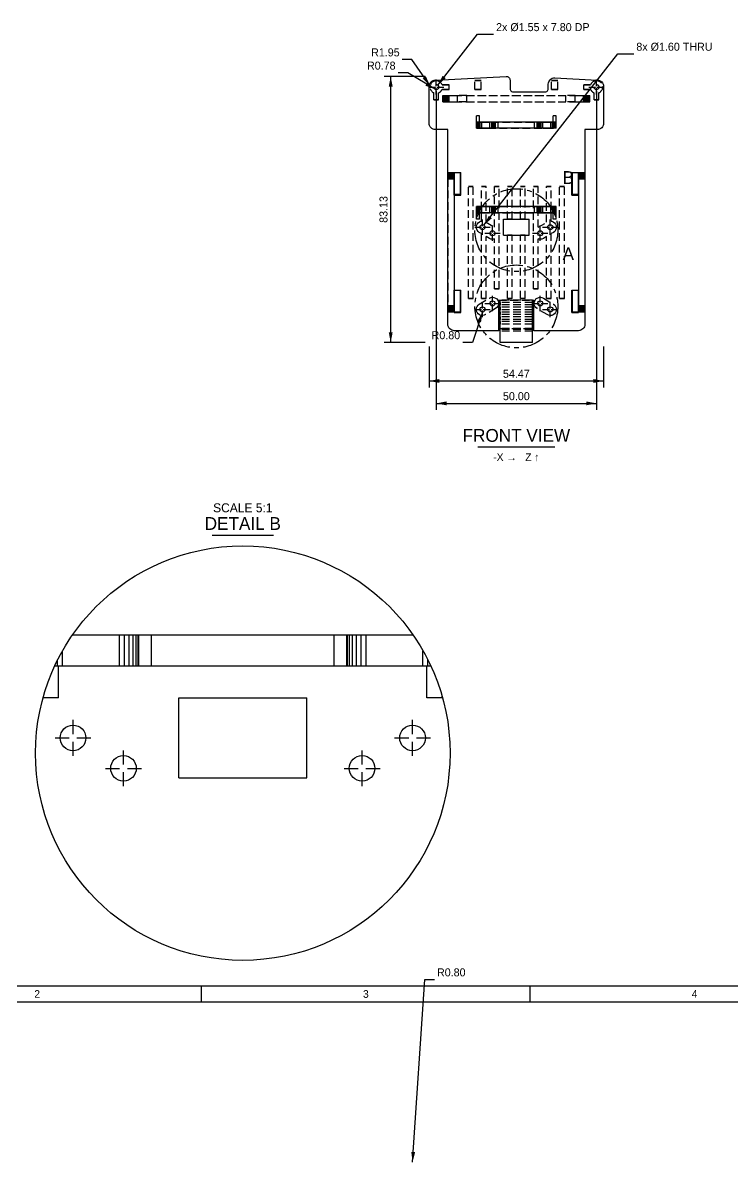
# Model space of a CAD drawing. Header units: millimetres. Extents: x -54 to 851, y -45 to 589.
# Drawn here: x 159.4 to 380.9, y -45 to 310.8 of the extents above; entities that cross this region are included whole.
import ezdxf
from ezdxf.enums import TextEntityAlignment as Align

# ---------------------------------------------------------------- set-up
doc = ezdxf.new("R2010")
doc.units = ezdxf.units.MM
doc.linetypes.add('CENTER', pattern=[11.2, 7, -1.4, 1.4, -1.4])
doc.linetypes.add('HIDDEN', pattern=[3.6, 2.4, -1.2])
for name, color, linetype in [('CENTER', 4, 'CENTER'), ('DIM', 3, 'CONTINUOUS'), ('FRAME', 7, 'CONTINUOUS'), ('HIDDEN', 8, 'HIDDEN'), ('SECTION', 7, 'CONTINUOUS'), ('TEXT', 3, 'CONTINUOUS'), ('TITLE', 7, 'CONTINUOUS'), ('VISIBLE', 7, 'CONTINUOUS')]:
    doc.layers.add(name, color=color, linetype=linetype)

msp = doc.modelspace()

# ---------------------------------------------------------------- linework, layer by layer
at = {"layer": 'CENTER'}
for p, q in [((288.55, 290.992145), (288.55, 293.095895)), ((338.55, 290.992145), (338.55, 293.095895)), ((286.175, 290.720895), (288.27875, 290.720895)), ((288.55, 288.345895), (288.55, 290.449645)), ((288.82125, 290.720895), (290.925, 290.720895)), ((336.175, 290.720895), (338.27875, 290.720895)), ((338.55, 288.345895), (338.55, 290.449645)), ((338.82125, 290.720895), (340.925, 290.720895)), ((302.95, 247.250895), (302.95, 249.370895)), ((324.15, 247.250895), (324.15, 249.370895)), ((300.55, 246.970895), (302.67, 246.970895)), ((302.95, 244.570895), (302.95, 246.690895)), ((303.23, 246.970895), (305.35, 246.970895)), ((306.1, 245.350895), (306.1, 247.470895)), ((321, 245.350895), (321, 247.470895)), ((321.75, 246.970895), (323.87, 246.970895)), ((324.15, 244.570895), (324.15, 246.690895)), ((324.43, 246.970895), (326.55, 246.970895)), ((303.7, 245.070895), (305.82, 245.070895)), ((306.1, 242.670895), (306.1, 244.790895)), ((306.38, 245.070895), (308.5, 245.070895)), ((318.6, 245.070895), (320.72, 245.070895)), ((321, 242.670895), (321, 244.790895)), ((321.28, 245.070895), (323.4, 245.070895)), ((306.1, 223.450895), (306.1, 225.570895)), ((321, 223.450895), (321, 225.570895)), ((300.55, 221.270895), (302.67, 221.270895)), ((302.95, 221.550895), (302.95, 223.670895)), ((302.95, 218.870895), (302.95, 220.990895)), ((303.23, 221.270895), (305.35, 221.270895)), ((303.7, 223.170895), (305.82, 223.170895)), ((306.1, 220.770895), (306.1, 222.890895)), ((306.38, 223.170895), (308.5, 223.170895)), ((318.6, 223.170895), (320.72, 223.170895)), ((321, 220.770895), (321, 222.890895)), ((321.28, 223.170895), (323.4, 223.170895)), ((321.75, 221.270895), (323.87, 221.270895)), ((324.15, 221.550895), (324.15, 223.670895)), ((324.15, 218.870895), (324.15, 220.990895)), ((324.43, 221.270895), (326.55, 221.270895)), ((175.137284, 88.662428), (175.137284, 93.062428)), ((281.137284, 88.662428), (281.137284, 93.062428)), ((169.537284, 87.462428), (173.937284, 87.462428)), ((175.137284, 81.862428), (175.137284, 86.262428)), ((176.337284, 87.462428), (180.737284, 87.462428)), ((275.537284, 87.462428), (279.937284, 87.462428)), ((281.137284, 81.862428), (281.137284, 86.262428)), ((282.337284, 87.462428), (286.737284, 87.462428)), ((190.887284, 79.162428), (190.887284, 83.562428)), ((265.387284, 79.162428), (265.387284, 83.562428)), ((185.287284, 77.962428), (189.687284, 77.962428)), ((190.887284, 72.362428), (190.887284, 76.762428)), ((192.087284, 77.962428), (196.487284, 77.962428)), ((259.787284, 77.962428), (264.187284, 77.962428)), ((265.387284, 72.362428), (265.387284, 76.762428)), ((266.587284, 77.962428), (270.987284, 77.962428))]:
    msp.add_line(p, q, dxfattribs=at)
for centre in [(313.55, 246.020895), (313.55, 222.220895)]:
    msp.add_circle(centre, 12.942486, dxfattribs=at)
at = {"layer": 'DIM'}
for p, q in [((289.042529, 291.351303), (301.417158, 307.190105)), ((301.417158, 307.190105), (306.417158, 307.190105)), ((280.916036, 299.296806), (277.916036, 299.296806)), ((286.636087, 291.094305), (280.916036, 299.296806)), ((303.442529, 247.601303), (345.213029, 301.065105)), ((345.213029, 301.065105), (350.213029, 301.065105)), ((285.117, 294.065105), (272.317, 294.065105)), ((274.317, 210.934895), (274.317, 294.065105)), ((279.635176, 295.170354), (276.635176, 295.170354)), ((288.209646, 290.02463), (279.635176, 295.170354)), ((288.55, 289.520895), (288.55, 189.934895)), ((338.55, 289.520895), (338.55, 189.934895)), ((302.95, 220.470895), (299.808102, 210.977293)), ((285.117, 210.934895), (272.317, 210.934895)), ((299.808102, 210.977293), (296.808102, 210.977293)), ((286.317, 209.734895), (286.317, 196.934895)), ((340.783, 209.734895), (340.783, 196.934895)), ((286.317, 198.934895), (340.783, 198.934895)), ((288.55, 191.934895), (338.55, 191.934895)), ((281.137284, -45.037572), (284.969315, 12)), ((284.969315, 12), (287.969315, 12))]:
    msp.add_line(p, q, dxfattribs=at)
for points in [[(274.317, 294.065105), (273.709, 290.865105), (274.925, 290.865105)], [(286.636087, 291.094305), (285.304382, 294.066884), (284.306958, 293.371326)], [(288.209646, 290.02463), (285.778675, 292.192589), (285.152955, 291.149934)], [(289.042529, 291.351303), (291.491756, 293.498615), (290.533535, 294.24726)], [(303.442529, 247.601303), (305.891756, 249.748615), (304.933535, 250.49726)], [(302.95, 220.470895), (301.367382, 217.623969), (302.521804, 217.241915)], [(274.317, 210.934895), (274.925, 214.134895), (273.709, 214.134895)], [(286.317, 198.934895), (289.517, 198.326895), (289.517, 199.542895)], [(340.783, 198.934895), (337.583, 199.542895), (337.583, 198.326895)], [(288.55, 191.934895), (291.75, 191.326895), (291.75, 192.542895)], [(338.55, 191.934895), (335.35, 192.542895), (335.35, 191.326895)], [(281.137284, -45.037572), (281.958423, -41.885526), (280.745158, -41.804013)]]:
    msp.add_solid(points, dxfattribs=at)
at = {"layer": 'FRAME'}
msp.add_line((10, 10), (831, 10), dxfattribs=at)
at = {"layer": 'HIDDEN'}
for p, q in [((300.567, 289.937895), (300.567, 292.803895)), ((300.567, 292.803895), (302.533, 292.803895)), ((300.567, 289.937895), (300.567, 292.803895)), ((302.533, 292.803895), (300.567, 292.803895)), ((302.533, 289.937895), (302.533, 292.803895)), ((302.533, 289.937895), (302.533, 292.803895)), ((324.567, 289.937895), (324.567, 292.803895)), ((324.567, 292.803895), (326.533, 292.803895)), ((324.567, 289.937895), (324.567, 292.803895)), ((326.533, 292.803895), (324.567, 292.803895)), ((326.533, 289.937895), (326.533, 292.803895)), ((326.533, 289.937895), (326.533, 292.803895)), ((287.817, 286.737895), (287.817, 288.913905)), ((287.817, 286.737895), (287.817, 288.913905)), ((289.283, 286.737895), (289.283, 288.913905)), ((289.283, 286.737895), (289.283, 288.913905)), ((290.356989, 291.453895), (292.533, 291.453895)), ((292.533, 291.453895), (290.356989, 291.453895)), ((290.356989, 289.987895), (292.533, 289.987895)), ((292.533, 289.987895), (290.356989, 289.987895)), ((292.533, 289.987895), (292.533, 291.453895)), ((292.533, 289.987895), (292.533, 291.453895)), ((300.567, 289.937895), (302.533, 289.937895)), ((302.533, 289.937895), (300.567, 289.937895)), ((324.567, 289.937895), (326.533, 289.937895)), ((326.533, 289.937895), (324.567, 289.937895)), ((334.567, 289.987895), (334.567, 291.453895)), ((334.567, 291.453895), (336.743011, 291.453895)), ((334.567, 289.987895), (334.567, 291.453895)), ((336.743011, 291.453895), (334.567, 291.453895)), ((334.567, 289.987895), (336.743011, 289.987895)), ((336.743011, 289.987895), (334.567, 289.987895)), ((337.817, 286.737895), (337.817, 288.913905)), ((337.817, 286.737895), (337.817, 288.913905)), ((339.283, 286.737895), (339.283, 288.913905)), ((339.283, 286.737895), (339.283, 288.913905)), ((287.817, 286.737895), (289.283, 286.737895)), ((289.283, 286.737895), (287.817, 286.737895)), ((290.567, 288.103895), (336.533, 288.103895)), ((290.567, 288.103895), (290.567, 286.137895)), ((290.567, 288.103895), (290.605429, 288.103895)), ((290.567, 286.137895), (290.567, 288.103895)), ((290.567, 286.137895), (336.533, 286.137895)), ((290.567, 286.137895), (290.605429, 286.137895)), ((290.605429, 288.103895), (290.719241, 288.103895)), ((290.605429, 286.137895), (290.605429, 288.103895)), ((290.605429, 286.137895), (290.719241, 286.137895)), ((290.719241, 288.103895), (290.904061, 288.103895)), ((290.719241, 286.137895), (290.719241, 288.103895)), ((290.719241, 286.137895), (290.904061, 286.137895)), ((290.904061, 288.103895), (291.152786, 288.103895)), ((290.904061, 286.137895), (290.904061, 288.103895)), ((290.904061, 286.137895), (291.152786, 286.137895)), ((291.152786, 288.103895), (291.45586, 288.103895)), ((291.152786, 286.137895), (291.152786, 288.103895)), ((291.152786, 286.137895), (291.45586, 286.137895)), ((291.45586, 288.103895), (291.801633, 288.103895)), ((291.45586, 286.137895), (291.45586, 288.103895)), ((291.45586, 286.137895), (291.801633, 286.137895)), ((291.801633, 288.103895), (292.176819, 288.103895)), ((291.801633, 286.137895), (291.801633, 288.103895)), ((291.801633, 286.137895), (292.176819, 286.137895)), ((292.176819, 288.103895), (292.567, 288.103895)), ((292.176819, 286.137895), (292.176819, 288.103895)), ((292.176819, 286.137895), (292.567, 286.137895)), ((292.567, 288.103895), (295.2, 288.103895)), ((292.567, 286.137895), (292.567, 288.103895)), ((292.567, 286.137895), (295.2, 286.137895)), ((298.1, 288.103895), (295.2, 288.103895)), ((295.2, 286.137895), (295.2, 288.103895)), ((295.2, 286.137895), (295.2, 288.103895)), ((298.1, 286.137895), (295.2, 286.137895)), ((298.1, 288.103895), (329, 288.103895)), ((298.1, 286.137895), (298.1, 288.103895)), ((298.1, 286.137895), (298.1, 288.103895)), ((298.1, 286.137895), (329, 286.137895)), ((331.9, 288.103895), (329, 288.103895)), ((329, 286.137895), (329, 288.103895)), ((329, 286.137895), (329, 288.103895)), ((331.9, 286.137895), (329, 286.137895)), ((331.9, 288.103895), (334.533, 288.103895)), ((331.9, 286.137895), (331.9, 288.103895)), ((331.9, 286.137895), (331.9, 288.103895)), ((331.9, 286.137895), (334.533, 286.137895)), ((334.533, 288.103895), (334.923181, 288.103895)), ((334.533, 286.137895), (334.533, 288.103895)), ((334.533, 286.137895), (334.923181, 286.137895)), ((334.923181, 288.103895), (335.298367, 288.103895)), ((334.923181, 286.137895), (334.923181, 288.103895)), ((334.923181, 286.137895), (335.298367, 286.137895)), ((335.298367, 288.103895), (335.64414, 288.103895)), ((335.298367, 286.137895), (335.298367, 288.103895)), ((335.298367, 286.137895), (335.64414, 286.137895)), ((335.64414, 288.103895), (335.947214, 288.103895)), ((335.64414, 286.137895), (335.64414, 288.103895)), ((335.64414, 286.137895), (335.947214, 286.137895)), ((335.947214, 288.103895), (336.195939, 288.103895)), ((335.947214, 286.137895), (335.947214, 288.103895)), ((335.947214, 286.137895), (336.195939, 286.137895)), ((336.195939, 288.103895), (336.380759, 288.103895)), ((336.195939, 286.137895), (336.195939, 288.103895)), ((336.195939, 286.137895), (336.380759, 286.137895)), ((336.380759, 288.103895), (336.494571, 288.103895)), ((336.380759, 286.137895), (336.380759, 288.103895)), ((336.380759, 286.137895), (336.494571, 286.137895)), ((336.494571, 288.103895), (336.533, 288.103895)), ((336.494571, 286.137895), (336.494571, 288.103895)), ((336.494571, 286.137895), (336.533, 286.137895)), ((336.533, 286.137895), (336.533, 288.103895)), ((336.533, 286.137895), (336.533, 288.103895)), ((337.817, 286.737895), (339.283, 286.737895)), ((339.283, 286.737895), (337.817, 286.737895)), ((301.1, 277.850895), (301.1, 281.770895)), ((326, 277.850895), (326, 281.770895)), ((301.1, 279.790895), (302.05, 279.790895)), ((301.1, 277.850895), (326, 277.850895)), ((302.05, 279.790895), (325.05, 279.790895)), ((302.8, 279.790895), (305.3, 279.790895)), ((305.3, 279.790895), (302.8, 279.790895)), ((302.8, 277.850895), (302.8, 279.790895)), ((302.8, 277.850895), (305.3, 277.850895)), ((305.3, 277.850895), (302.8, 277.850895)), ((305.3, 277.850895), (305.3, 279.790895)), ((321.8, 279.790895), (324.3, 279.790895)), ((324.3, 279.790895), (321.8, 279.790895)), ((321.8, 277.850895), (321.8, 279.790895)), ((321.8, 277.850895), (324.3, 277.850895)), ((324.3, 277.850895), (321.8, 277.850895)), ((324.3, 277.850895), (324.3, 279.790895)), ((325.05, 279.790895), (326, 279.790895)), ((292.167, 263.970895), (292.167, 277.437895)), ((334.933, 277.437895), (334.933, 263.970895)), ((292.167, 263.970895), (294.167, 263.970895)), ((294.167, 263.970895), (292.167, 263.970895)), ((292.167, 263.970895), (292.167, 263.94051)), ((294.167, 263.94051), (292.167, 263.94051)), ((292.167, 263.94051), (292.167, 263.85028)), ((294.167, 263.85028), (292.167, 263.85028)), ((292.167, 263.85028), (292.167, 263.702945)), ((294.167, 263.702945), (292.167, 263.702945)), ((292.167, 263.702945), (292.167, 263.502983)), ((294.167, 263.502983), (292.167, 263.502983)), ((292.167, 263.502983), (292.167, 263.25647)), ((294.167, 263.970895), (294.167, 264.037895)), ((294.167, 263.970895), (294.167, 263.94051)), ((294.167, 263.94051), (294.167, 263.85028)), ((294.167, 263.898895), (294.167, 257.142895)), ((294.167, 263.898895), (294.167, 257.142895)), ((294.167, 263.85028), (294.167, 263.702945)), ((294.167, 263.702945), (294.167, 263.502983)), ((294.167, 263.502983), (294.167, 263.25647)), ((332.933, 263.970895), (332.933, 264.037895)), ((332.933, 263.970895), (334.933, 263.970895)), ((334.933, 263.970895), (332.933, 263.970895)), ((332.933, 263.970895), (332.933, 263.94051)), ((334.933, 263.94051), (332.933, 263.94051)), ((332.933, 263.94051), (332.933, 263.85028)), ((332.933, 263.898895), (332.933, 257.142895)), ((332.933, 263.898895), (332.933, 257.142895)), ((334.933, 263.85028), (332.933, 263.85028)), ((332.933, 263.85028), (332.933, 263.702945)), ((334.933, 263.702945), (332.933, 263.702945)), ((332.933, 263.702945), (332.933, 263.502983)), ((334.933, 263.502983), (332.933, 263.502983)), ((332.933, 263.502983), (332.933, 263.25647)), ((334.933, 263.970895), (334.933, 263.94051)), ((334.933, 263.94051), (334.933, 263.85028)), ((334.933, 263.85028), (334.933, 263.702945)), ((334.933, 263.702945), (334.933, 263.502983)), ((334.933, 263.502983), (334.933, 263.25647)), ((294.167, 263.25647), (292.167, 263.25647)), ((292.167, 263.25647), (292.167, 262.970895)), ((294.167, 262.970895), (292.167, 262.970895)), ((292.167, 262.970895), (292.167, 262.654935)), ((294.167, 262.654935), (292.167, 262.654935)), ((292.167, 262.654935), (292.167, 262.318191)), ((294.167, 262.318191), (292.167, 262.318191)), ((292.167, 262.318191), (292.167, 261.970895)), ((294.167, 261.970895), (292.167, 261.970895)), ((292.167, 261.970895), (292.167, 222.370895)), ((294.167, 263.25647), (294.167, 262.970895)), ((294.167, 262.970895), (294.167, 262.654935)), ((294.167, 262.654935), (294.167, 262.318191)), ((294.167, 262.318191), (294.167, 261.970895)), ((294.167, 261.970895), (294.167, 222.370895)), ((334.933, 263.25647), (332.933, 263.25647)), ((332.933, 263.25647), (332.933, 262.970895)), ((334.933, 262.970895), (332.933, 262.970895)), ((332.933, 262.970895), (332.933, 262.654935)), ((334.933, 262.654935), (332.933, 262.654935)), ((332.933, 262.654935), (332.933, 262.318191)), ((334.933, 262.318191), (332.933, 262.318191)), ((332.933, 262.318191), (332.933, 261.970895)), ((334.933, 261.970895), (332.933, 261.970895)), ((332.933, 261.970895), (332.933, 222.370895)), ((334.933, 263.25647), (334.933, 262.970895)), ((334.933, 262.970895), (334.933, 262.654935)), ((334.933, 262.654935), (334.933, 262.318191)), ((334.933, 262.318191), (334.933, 261.970895)), ((334.933, 261.970895), (334.933, 222.370895)), ((294.167, 257.003895), (294.167, 227.337895)), ((298.565, 224.687895), (298.565, 259.653895)), ((298.565, 259.653895), (300.035, 259.653895)), ((298.565, 224.687895), (298.565, 259.653895)), ((300.035, 259.653895), (298.565, 259.653895)), ((300.035, 224.687895), (300.035, 259.653895)), ((300.035, 224.687895), (300.035, 259.653895)), ((302.635, 259.653895), (304.105, 259.653895)), ((302.635, 248.831115), (302.635, 259.653895)), ((304.105, 259.653895), (302.635, 259.653895)), ((302.635, 248.831115), (302.635, 259.653895)), ((304.105, 248.493099), (304.105, 259.653895)), ((304.105, 248.493099), (304.105, 259.653895)), ((306.707, 259.653895), (308.177, 259.653895)), ((306.707, 246.923639), (306.707, 259.653895)), ((308.177, 259.653895), (306.707, 259.653895)), ((306.707, 246.923639), (306.707, 259.653895)), ((308.177, 227.687895), (308.177, 259.653895)), ((308.177, 227.687895), (308.177, 259.653895)), ((310.779, 249.470895), (310.779, 259.653895)), ((310.779, 259.653895), (312.249, 259.653895)), ((310.779, 249.470895), (310.779, 259.653895)), ((312.249, 259.653895), (310.779, 259.653895)), ((312.249, 249.470895), (312.249, 259.653895)), ((312.249, 249.470895), (312.249, 259.653895)), ((314.851, 249.470895), (314.851, 259.653895)), ((314.851, 259.653895), (316.321, 259.653895)), ((314.851, 249.470895), (314.851, 259.653895)), ((316.321, 259.653895), (314.851, 259.653895)), ((316.321, 249.470895), (316.321, 259.653895)), ((316.321, 249.470895), (316.321, 259.653895)), ((318.923, 227.687895), (318.923, 259.653895)), ((318.923, 259.653895), (320.393, 259.653895)), ((318.923, 227.687895), (318.923, 259.653895)), ((320.393, 259.653895), (318.923, 259.653895)), ((320.393, 246.923639), (320.393, 259.653895)), ((320.393, 246.923639), (320.393, 259.653895)), ((322.995, 248.493099), (322.995, 259.653895)), ((322.995, 259.653895), (324.465, 259.653895)), ((322.995, 248.493099), (322.995, 259.653895)), ((324.465, 259.653895), (322.995, 259.653895)), ((324.465, 248.831115), (324.465, 259.653895)), ((324.465, 248.831115), (324.465, 259.653895)), ((327.065, 224.687895), (327.065, 259.653895)), ((327.065, 259.653895), (328.535, 259.653895)), ((327.065, 224.687895), (327.065, 259.653895)), ((328.535, 259.653895), (327.065, 259.653895)), ((328.535, 224.687895), (328.535, 259.653895)), ((328.535, 224.687895), (328.535, 259.653895)), ((332.933, 257.003895), (332.933, 227.337895)), ((301.1, 253.390895), (326, 253.390895)), ((301.1, 253.390895), (301.1, 249.470895)), ((302.8, 253.390895), (305.3, 253.390895)), ((305.3, 253.390895), (302.8, 253.390895)), ((302.8, 251.450895), (302.8, 253.390895)), ((305.3, 251.450895), (305.3, 253.390895)), ((321.8, 253.390895), (324.3, 253.390895)), ((324.3, 253.390895), (321.8, 253.390895)), ((321.8, 251.450895), (321.8, 253.390895)), ((324.3, 251.450895), (324.3, 253.390895)), ((326, 249.470895), (326, 253.390895)), ((301.1, 251.450895), (302.05, 251.450895)), ((302.05, 251.450895), (325.05, 251.450895)), ((302.8, 251.450895), (305.3, 251.450895)), ((305.3, 251.450895), (302.8, 251.450895)), ((309.55, 249.470895), (310.779, 249.470895)), ((312.249, 249.470895), (310.779, 249.470895)), ((312.249, 249.470895), (314.851, 249.470895)), ((316.321, 249.470895), (314.851, 249.470895)), ((316.321, 249.470895), (317.55, 249.470895)), ((321.8, 251.450895), (324.3, 251.450895)), ((324.3, 251.450895), (321.8, 251.450895)), ((325.05, 251.450895), (326, 251.450895)), ((301.050348, 247.007281), (301.124495, 247.497707)), ((301.050348, 247.007281), (301.124495, 247.497707)), ((301.10566, 246.514375), (301.050348, 247.007281)), ((301.10566, 246.514375), (301.050348, 247.007281)), ((301.28666, 246.05258), (301.10566, 246.514375)), ((301.28666, 246.05258), (301.10566, 246.514375)), ((301.124495, 247.497707), (301.323047, 247.952232)), ((301.124495, 247.497707), (301.323047, 247.952232)), ((301.581015, 245.653367), (301.28666, 246.05258)), ((301.581015, 245.653367), (301.28666, 246.05258)), ((301.323047, 247.952232), (301.632472, 248.33988)), ((301.323047, 247.952232), (301.632472, 248.33988)), ((301.968663, 245.343941), (301.581015, 245.653367)), ((301.968663, 245.343941), (301.581015, 245.653367)), ((301.632472, 248.33988), (302.031685, 248.634234)), ((301.632472, 248.33988), (302.031685, 248.634234)), ((302.031685, 248.634234), (302.49348, 248.815235)), ((302.031685, 248.634234), (302.49348, 248.815235)), ((302.49348, 248.815235), (302.635, 248.831115)), ((302.49348, 248.815235), (302.635, 248.831115)), ((304.105, 248.493099), (306.707, 246.923639)), ((304.105, 248.493099), (306.707, 246.923639)), ((320.393, 246.923639), (322.995, 248.493099)), ((320.393, 246.923639), (322.995, 248.493099)), ((324.465, 248.831115), (324.60652, 248.815235)), ((324.465, 248.831115), (324.60652, 248.815235)), ((324.60652, 248.815235), (325.068315, 248.634234)), ((324.60652, 248.815235), (325.068315, 248.634234)), ((325.068315, 248.634234), (325.467528, 248.33988)), ((325.068315, 248.634234), (325.467528, 248.33988)), ((325.518985, 245.653367), (325.131337, 245.343941)), ((325.518985, 245.653367), (325.131337, 245.343941)), ((325.467528, 248.33988), (325.776953, 247.952232)), ((325.467528, 248.33988), (325.776953, 247.952232)), ((325.81334, 246.05258), (325.518985, 245.653367)), ((325.81334, 246.05258), (325.518985, 245.653367)), ((325.776953, 247.952232), (325.975505, 247.497707)), ((325.776953, 247.952232), (325.975505, 247.497707)), ((325.99434, 246.514375), (325.81334, 246.05258)), ((325.99434, 246.514375), (325.81334, 246.05258)), ((325.975505, 247.497707), (326.049652, 247.007281)), ((325.975505, 247.497707), (326.049652, 247.007281)), ((326.049652, 247.007281), (325.99434, 246.514375)), ((326.049652, 247.007281), (325.99434, 246.514375)), ((302.635, 244.942024), (301.968663, 245.343941)), ((302.635, 244.942024), (301.968663, 245.343941)), ((302.635, 224.687895), (302.635, 244.942024)), ((302.635, 224.687895), (302.635, 244.942024)), ((305.118663, 243.443941), (304.105, 244.055357)), ((304.105, 224.687895), (304.105, 244.055357)), ((305.118663, 243.443941), (304.105, 244.055357)), ((304.105, 224.687895), (304.105, 244.055357)), ((305.573188, 243.245389), (305.118663, 243.443941)), ((305.573188, 243.245389), (305.118663, 243.443941)), ((306.063614, 243.171243), (305.573188, 243.245389)), ((306.063614, 243.171243), (305.573188, 243.245389)), ((306.55652, 243.226555), (306.063614, 243.171243)), ((306.55652, 243.226555), (306.063614, 243.171243)), ((306.707, 243.285535), (306.55652, 243.226555)), ((306.707, 243.285535), (306.55652, 243.226555)), ((306.707, 227.687895), (306.707, 243.285535)), ((306.707, 227.687895), (306.707, 243.285535)), ((309.55, 244.470895), (310.779, 244.470895)), ((310.779, 224.687895), (310.779, 244.470895)), ((312.249, 244.470895), (310.779, 244.470895)), ((310.779, 224.687895), (310.779, 244.470895)), ((312.249, 244.470895), (314.851, 244.470895)), ((312.249, 224.687895), (312.249, 244.470895)), ((312.249, 224.687895), (312.249, 244.470895)), ((314.851, 224.687895), (314.851, 244.470895)), ((316.321, 244.470895), (314.851, 244.470895)), ((314.851, 224.687895), (314.851, 244.470895)), ((316.321, 244.470895), (317.55, 244.470895)), ((316.321, 224.687895), (316.321, 244.470895)), ((316.321, 224.687895), (316.321, 244.470895)), ((320.54348, 243.226555), (320.393, 243.285535)), ((320.393, 227.687895), (320.393, 243.285535)), ((320.54348, 243.226555), (320.393, 243.285535)), ((320.393, 227.687895), (320.393, 243.285535)), ((321.036386, 243.171243), (320.54348, 243.226555)), ((321.036386, 243.171243), (320.54348, 243.226555)), ((321.526812, 243.245389), (321.036386, 243.171243)), ((321.526812, 243.245389), (321.036386, 243.171243)), ((321.981337, 243.443941), (321.526812, 243.245389)), ((321.981337, 243.443941), (321.526812, 243.245389)), ((322.995, 244.055357), (321.981337, 243.443941)), ((322.995, 244.055357), (321.981337, 243.443941)), ((322.995, 224.687895), (322.995, 244.055357)), ((322.995, 224.687895), (322.995, 244.055357)), ((325.131337, 245.343941), (324.465, 244.942024)), ((325.131337, 245.343941), (324.465, 244.942024)), ((324.465, 224.687895), (324.465, 244.942024)), ((324.465, 224.687895), (324.465, 244.942024)), ((294.167, 227.198895), (294.167, 220.442895)), ((294.167, 227.198895), (294.167, 220.442895)), ((298.565, 224.687895), (300.035, 224.687895)), ((300.035, 224.687895), (298.565, 224.687895)), ((301.968663, 222.897848), (305.118663, 224.797848)), ((301.968663, 222.897848), (305.118663, 224.797848)), ((302.635, 224.687895), (304.105, 224.687895)), ((304.105, 224.687895), (302.635, 224.687895)), ((305.118663, 224.797848), (305.573188, 224.9964)), ((305.118663, 224.797848), (305.573188, 224.9964)), ((305.573188, 224.9964), (306.063614, 225.070546)), ((305.573188, 224.9964), (306.063614, 225.070546)), ((306.063614, 225.070546), (306.55652, 225.015235)), ((306.063614, 225.070546), (306.55652, 225.015235)), ((306.55652, 225.015235), (307.018315, 224.834234)), ((306.55652, 225.015235), (307.018315, 224.834234)), ((306.707, 227.687895), (308.177, 227.687895)), ((308.177, 227.687895), (306.707, 227.687895)), ((307.018315, 224.834234), (307.417528, 224.53988)), ((307.018315, 224.834234), (307.417528, 224.53988)), ((307.417528, 224.53988), (307.726953, 224.152232)), ((307.417528, 224.53988), (307.726953, 224.152232)), ((308.067, 224.203895), (319.033, 224.203895)), ((318.567, 224.203895), (308.533, 224.203895)), ((308.533, 215.270895), (308.533, 224.203895)), ((310.779, 224.687895), (312.249, 224.687895)), ((312.249, 224.687895), (310.779, 224.687895)), ((314.851, 224.687895), (316.321, 224.687895)), ((316.321, 224.687895), (314.851, 224.687895)), ((318.567, 215.270895), (318.567, 224.203895)), ((318.923, 227.687895), (320.393, 227.687895)), ((320.393, 227.687895), (318.923, 227.687895)), ((319.373047, 224.152232), (319.682472, 224.53988)), ((319.373047, 224.152232), (319.682472, 224.53988)), ((319.682472, 224.53988), (320.081685, 224.834234)), ((319.682472, 224.53988), (320.081685, 224.834234)), ((320.081685, 224.834234), (320.54348, 225.015235)), ((320.081685, 224.834234), (320.54348, 225.015235)), ((320.54348, 225.015235), (321.036386, 225.070546)), ((320.54348, 225.015235), (321.036386, 225.070546)), ((321.036386, 225.070546), (321.526812, 224.9964)), ((321.036386, 225.070546), (321.526812, 224.9964)), ((321.526812, 224.9964), (321.981337, 224.797848)), ((321.526812, 224.9964), (321.981337, 224.797848)), ((321.981337, 224.797848), (325.131337, 222.897848)), ((321.981337, 224.797848), (325.131337, 222.897848)), ((322.995, 224.687895), (324.465, 224.687895)), ((324.465, 224.687895), (322.995, 224.687895)), ((327.065, 224.687895), (328.535, 224.687895)), ((328.535, 224.687895), (327.065, 224.687895)), ((332.933, 227.198895), (332.933, 220.442895)), ((332.933, 227.198895), (332.933, 220.442895)), ((294.167, 222.370895), (292.167, 222.370895)), ((292.167, 222.370895), (292.167, 222.023598)), ((294.167, 222.023598), (292.167, 222.023598)), ((292.167, 222.023598), (292.167, 221.686854)), ((294.167, 221.686854), (292.167, 221.686854)), ((292.167, 221.686854), (292.167, 221.370895)), ((294.167, 221.370895), (292.167, 221.370895)), ((292.167, 221.370895), (292.167, 221.085319)), ((294.167, 221.085319), (292.167, 221.085319)), ((292.167, 221.085319), (292.167, 220.838806)), ((294.167, 220.838806), (292.167, 220.838806)), ((292.167, 220.838806), (292.167, 220.638844)), ((294.167, 220.638844), (292.167, 220.638844)), ((292.167, 220.638844), (292.167, 220.491509)), ((294.167, 222.370895), (294.167, 222.023598)), ((294.167, 222.023598), (294.167, 221.686854)), ((294.167, 221.686854), (294.167, 221.370895)), ((294.167, 221.370895), (294.167, 221.085319)), ((294.167, 221.085319), (294.167, 220.838806)), ((294.167, 220.838806), (294.167, 220.638844)), ((294.167, 220.638844), (294.167, 220.491509)), ((301.050348, 221.234509), (301.10566, 221.727414)), ((301.050348, 221.234509), (301.10566, 221.727414)), ((301.124495, 220.744082), (301.050348, 221.234509)), ((301.124495, 220.744082), (301.050348, 221.234509)), ((301.10566, 221.727414), (301.28666, 222.189209)), ((301.10566, 221.727414), (301.28666, 222.189209)), ((301.323047, 220.289558), (301.124495, 220.744082)), ((301.323047, 220.289558), (301.124495, 220.744082)), ((301.28666, 222.189209), (301.581015, 222.588422)), ((301.28666, 222.189209), (301.581015, 222.588422)), ((301.581015, 222.588422), (301.968663, 222.897848)), ((301.581015, 222.588422), (301.968663, 222.897848)), ((307.081337, 221.543941), (303.931337, 219.643941)), ((307.081337, 221.543941), (303.931337, 219.643941)), ((307.468985, 221.853367), (307.081337, 221.543941)), ((307.468985, 221.853367), (307.081337, 221.543941)), ((307.76334, 222.25258), (307.468985, 221.853367)), ((307.76334, 222.25258), (307.468985, 221.853367)), ((307.726953, 224.152232), (307.925505, 223.697707)), ((307.726953, 224.152232), (307.925505, 223.697707)), ((307.94434, 222.714375), (307.76334, 222.25258)), ((307.94434, 222.714375), (307.76334, 222.25258)), ((307.925505, 223.697707), (307.999652, 223.207281)), ((307.925505, 223.697707), (307.999652, 223.207281)), ((307.999652, 223.207281), (307.94434, 222.714375)), ((307.999652, 223.207281), (307.94434, 222.714375)), ((308.533, 223.460895), (308.533, 222.660895)), ((308.533, 222.660895), (308.533, 223.460895)), ((318.567, 223.460895), (308.533, 223.460895)), ((318.567, 222.660895), (308.533, 222.660895)), ((308.533, 221.960895), (308.533, 221.160895)), ((308.533, 221.160895), (308.533, 221.960895)), ((318.567, 221.960895), (308.533, 221.960895)), ((318.567, 221.160895), (308.533, 221.160895)), ((318.567, 223.460895), (318.567, 222.660895)), ((318.567, 222.660895), (318.567, 223.460895)), ((318.567, 221.960895), (318.567, 221.160895)), ((318.567, 221.160895), (318.567, 221.960895)), ((319.100348, 223.207281), (319.174495, 223.697707)), ((319.100348, 223.207281), (319.174495, 223.697707)), ((319.15566, 222.714375), (319.100348, 223.207281)), ((319.15566, 222.714375), (319.100348, 223.207281)), ((319.33666, 222.25258), (319.15566, 222.714375)), ((319.33666, 222.25258), (319.15566, 222.714375)), ((319.174495, 223.697707), (319.373047, 224.152232)), ((319.174495, 223.697707), (319.373047, 224.152232)), ((319.631015, 221.853367), (319.33666, 222.25258)), ((319.631015, 221.853367), (319.33666, 222.25258)), ((320.018663, 221.543941), (319.631015, 221.853367)), ((320.018663, 221.543941), (319.631015, 221.853367)), ((323.168663, 219.643941), (320.018663, 221.543941)), ((323.168663, 219.643941), (320.018663, 221.543941)), ((325.131337, 222.897848), (325.518985, 222.588422)), ((325.131337, 222.897848), (325.518985, 222.588422)), ((325.518985, 222.588422), (325.81334, 222.189209)), ((325.518985, 222.588422), (325.81334, 222.189209)), ((325.975505, 220.744082), (325.776953, 220.289558)), ((325.975505, 220.744082), (325.776953, 220.289558)), ((325.81334, 222.189209), (325.99434, 221.727414)), ((325.81334, 222.189209), (325.99434, 221.727414)), ((326.049652, 221.234509), (325.975505, 220.744082)), ((326.049652, 221.234509), (325.975505, 220.744082)), ((325.99434, 221.727414), (326.049652, 221.234509)), ((325.99434, 221.727414), (326.049652, 221.234509)), ((334.933, 222.370895), (332.933, 222.370895)), ((332.933, 222.370895), (332.933, 222.023598)), ((334.933, 222.023598), (332.933, 222.023598)), ((332.933, 222.023598), (332.933, 221.686854)), ((334.933, 221.686854), (332.933, 221.686854)), ((332.933, 221.686854), (332.933, 221.370895)), ((334.933, 221.370895), (332.933, 221.370895)), ((332.933, 221.370895), (332.933, 221.085319)), ((334.933, 221.085319), (332.933, 221.085319)), ((332.933, 221.085319), (332.933, 220.838806)), ((334.933, 220.838806), (332.933, 220.838806)), ((332.933, 220.838806), (332.933, 220.638844)), ((334.933, 220.638844), (332.933, 220.638844)), ((332.933, 220.638844), (332.933, 220.491509)), ((334.933, 222.370895), (334.933, 222.023598)), ((334.933, 222.023598), (334.933, 221.686854)), ((334.933, 221.686854), (334.933, 221.370895)), ((334.933, 221.370895), (334.933, 221.085319)), ((334.933, 221.085319), (334.933, 220.838806)), ((334.933, 220.838806), (334.933, 220.638844)), ((334.933, 220.638844), (334.933, 220.491509)), ((294.167, 220.491509), (292.167, 220.491509)), ((292.167, 220.491509), (292.167, 220.401279)), ((294.167, 220.401279), (292.167, 220.401279)), ((292.167, 220.401279), (292.167, 220.370895)), ((292.167, 216.637895), (292.167, 220.370895)), ((294.167, 220.370895), (292.167, 220.370895)), ((294.167, 220.370895), (292.167, 220.370895)), ((294.167, 220.491509), (294.167, 220.401279)), ((294.167, 220.401279), (294.167, 220.370895)), ((294.167, 220.303895), (294.167, 220.370895)), ((301.632472, 219.901909), (301.323047, 220.289558)), ((301.632472, 219.901909), (301.323047, 220.289558)), ((302.031685, 219.607555), (301.632472, 219.901909)), ((302.031685, 219.607555), (301.632472, 219.901909)), ((302.49348, 219.426555), (302.031685, 219.607555)), ((302.49348, 219.426555), (302.031685, 219.607555)), ((302.986386, 219.371243), (302.49348, 219.426555)), ((302.986386, 219.371243), (302.49348, 219.426555)), ((303.476812, 219.445389), (302.986386, 219.371243)), ((303.476812, 219.445389), (302.986386, 219.371243)), ((303.931337, 219.643941), (303.476812, 219.445389)), ((303.931337, 219.643941), (303.476812, 219.445389)), ((308.533, 220.460895), (308.533, 219.660895)), ((308.533, 219.660895), (308.533, 220.460895)), ((318.567, 220.460895), (308.533, 220.460895)), ((318.567, 219.660895), (308.533, 219.660895)), ((308.533, 218.960895), (308.533, 218.160895)), ((308.533, 218.160895), (308.533, 218.960895)), ((318.567, 218.960895), (308.533, 218.960895)), ((318.567, 218.160895), (308.533, 218.160895)), ((308.533, 217.460895), (308.533, 216.660895)), ((308.533, 216.660895), (308.533, 217.460895)), ((318.567, 217.460895), (308.533, 217.460895)), ((318.567, 220.460895), (318.567, 219.660895)), ((318.567, 219.660895), (318.567, 220.460895)), ((318.567, 218.960895), (318.567, 218.160895)), ((318.567, 218.160895), (318.567, 218.960895)), ((318.567, 217.460895), (318.567, 216.660895)), ((318.567, 216.660895), (318.567, 217.460895)), ((323.623188, 219.445389), (323.168663, 219.643941)), ((323.623188, 219.445389), (323.168663, 219.643941)), ((324.113614, 219.371243), (323.623188, 219.445389)), ((324.113614, 219.371243), (323.623188, 219.445389)), ((324.60652, 219.426555), (324.113614, 219.371243)), ((324.60652, 219.426555), (324.113614, 219.371243)), ((325.068315, 219.607555), (324.60652, 219.426555)), ((325.068315, 219.607555), (324.60652, 219.426555)), ((325.467528, 219.901909), (325.068315, 219.607555)), ((325.467528, 219.901909), (325.068315, 219.607555)), ((325.776953, 220.289558), (325.467528, 219.901909)), ((325.776953, 220.289558), (325.467528, 219.901909)), ((334.933, 220.491509), (332.933, 220.491509)), ((332.933, 220.491509), (332.933, 220.401279)), ((334.933, 220.401279), (332.933, 220.401279)), ((332.933, 220.401279), (332.933, 220.370895)), ((332.933, 220.303895), (332.933, 220.370895)), ((334.933, 220.370895), (332.933, 220.370895)), ((334.933, 220.370895), (332.933, 220.370895)), ((334.933, 220.491509), (334.933, 220.401279)), ((334.933, 220.401279), (334.933, 220.370895)), ((334.933, 220.370895), (334.933, 216.637895)), ((318.567, 216.660895), (308.533, 216.660895)), ((308.533, 215.270895), (318.567, 215.270895)), ((318.567, 215.270895), (308.533, 215.270895)), ((308.533, 215.020895), (308.533, 215.270895)), ((318.567, 215.020895), (308.533, 215.020895)), ((308.533, 214.520895), (308.533, 215.020895)), ((318.567, 214.520895), (308.533, 214.520895)), ((308.533, 210.977755), (308.533, 214.520895)), ((318.567, 215.020895), (318.567, 215.270895)), ((318.567, 214.520895), (318.567, 215.020895)), ((318.567, 210.977755), (318.567, 214.520895)), ((318.567, 210.977755), (308.533, 210.977755)), ((308.533, 210.934895), (308.533, 210.977755)), ((318.567, 210.934895), (318.567, 210.977755))]:
    msp.add_line(p, q, dxfattribs=at)
for centre in [(288.55, 290.720895), (288.55, 290.720895), (338.55, 290.720895), (338.55, 290.720895)]:
    msp.add_circle(centre, 0.775, dxfattribs=at)
for centre, start, end in [((288.55, 290.720895), 90, 247.920209), ((288.55, 290.720895), 90, 247.920209), ((288.55, 290.720895), 22.079791, 90), ((288.55, 290.720895), 22.079791, 90), ((338.55, 290.720895), 90, 157.920209), ((338.55, 290.720895), 90, 157.920209), ((338.55, 290.720895), 292.079791, 90), ((338.55, 290.720895), 292.079791, 90), ((288.55, 290.720895), 292.079791, 337.920209), ((288.55, 290.720895), 292.079791, 337.920209), ((338.55, 290.720895), 202.079791, 247.920209), ((338.55, 290.720895), 202.079791, 247.920209)]:
    msp.add_arc(centre, 1.95, start, end, dxfattribs=at)
at = {"layer": 'SECTION'}
msp.add_circle((228.137284, 82.712428), 64.712428, dxfattribs=at)
at = {"layer": 'TEXT'}
for p, q in [((301.55, 178.334895), (325.55, 178.334895)), ((218.537284, 150.824856), (237.737284, 150.824856))]:
    msp.add_line(p, q, dxfattribs=at)
at = {"layer": 'TITLE'}
for p, q in [((215.25, 5), (215.25, 10)), ((317.875, 5), (317.875, 10)), ((5, 5), (836, 5))]:
    msp.add_line(p, q, dxfattribs=at)
at = {"layer": 'VISIBLE'}
for p, q in [((286.469241, 291.675052), (286.654061, 292.020826)), ((286.654061, 292.020826), (286.902786, 292.323899)), ((286.902786, 292.323899), (287.20586, 292.572625)), ((287.20586, 292.572625), (287.551633, 292.757444)), ((287.551633, 292.757444), (287.926819, 292.871256)), ((287.926819, 292.871256), (288.317, 292.909685)), ((288.317, 292.909685), (310.367, 294.065105)), ((310.367, 294.065105), (310.601108, 294.042048)), ((310.601108, 294.042048), (310.82622, 293.973761)), ((310.82622, 293.973761), (311.033684, 293.862869)), ((311.033684, 293.862869), (311.215528, 293.713634)), ((311.215528, 293.713634), (311.364764, 293.53179)), ((311.364764, 293.53179), (311.475655, 293.324326)), ((311.475655, 293.324326), (311.543942, 293.099214)), ((311.543942, 293.099214), (311.567, 292.865105)), ((311.567, 292.865105), (311.567, 290.237895)), ((323.533, 291.603985), (323.571429, 291.994166)), ((323.571429, 291.994166), (323.685241, 292.369352)), ((323.685241, 292.369352), (323.870061, 292.715126)), ((323.870061, 292.715126), (324.118786, 293.018199)), ((324.118786, 293.018199), (324.42186, 293.266925)), ((324.42186, 293.266925), (324.767633, 293.451744)), ((324.767633, 293.451744), (325.142819, 293.565556)), ((325.142819, 293.565556), (325.533, 293.603985)), ((325.533, 293.603985), (338.783, 292.909685)), ((338.783, 292.909685), (339.173181, 292.871256)), ((339.173181, 292.871256), (339.548367, 292.757444)), ((339.548367, 292.757444), (339.89414, 292.572625)), ((339.89414, 292.572625), (340.197214, 292.323899)), ((340.197214, 292.323899), (340.445939, 292.020826)), ((340.445939, 292.020826), (340.630759, 291.675052)), ((286.317, 290.909685), (286.355429, 291.299866)), ((286.317, 279.437895), (286.317, 290.909685)), ((286.355429, 291.299866), (286.469241, 291.675052)), ((311.567, 290.237895), (311.601074, 289.979076)), ((311.601074, 289.979076), (311.700975, 289.737895)), ((311.700975, 289.737895), (311.859893, 289.530788)), ((311.859893, 289.530788), (312.067, 289.371869)), ((312.067, 289.371869), (312.308181, 289.271969)), ((312.308181, 289.271969), (312.567, 289.237895)), ((312.567, 289.237895), (322.533, 289.237895)), ((322.533, 289.237895), (322.791819, 289.271969)), ((322.791819, 289.271969), (323.033, 289.371869)), ((323.033, 289.371869), (323.240107, 289.530788)), ((323.240107, 289.530788), (323.399025, 289.737895)), ((323.399025, 289.737895), (323.498926, 289.979076)), ((323.498926, 289.979076), (323.533, 290.237895)), ((323.533, 290.237895), (323.533, 291.603985)), ((340.630759, 291.675052), (340.744571, 291.299866)), ((340.744571, 291.299866), (340.783, 290.909685)), ((340.783, 290.909685), (340.783, 279.437895)), ((302.05, 281.770895), (301.1, 281.770895)), ((301.1, 279.790895), (301.1, 281.770895)), ((302.05, 279.790895), (302.05, 281.770895)), ((325.05, 279.790895), (325.05, 281.770895)), ((326, 281.770895), (325.05, 281.770895)), ((326, 279.790895), (326, 281.770895)), ((286.355429, 279.047714), (286.317, 279.437895)), ((286.469241, 278.672528), (286.355429, 279.047714)), ((286.654061, 278.326754), (286.469241, 278.672528)), ((286.902786, 278.023681), (286.654061, 278.326754)), ((287.20586, 277.774955), (286.902786, 278.023681)), ((287.551633, 277.590136), (287.20586, 277.774955)), ((287.926819, 277.476324), (287.551633, 277.590136)), ((301.1, 277.850895), (301.1, 279.790895)), ((301.140889, 279.790895), (301.1, 279.790895)), ((301.140889, 277.850895), (301.1, 277.850895)), ((301.140889, 277.850895), (301.140889, 279.790895)), ((301.26077, 279.790895), (301.140889, 279.790895)), ((301.26077, 277.850895), (301.140889, 277.850895)), ((301.451472, 279.790895), (301.26077, 279.790895)), ((301.26077, 277.850895), (301.26077, 279.790895)), ((301.451472, 277.850895), (301.26077, 277.850895)), ((301.7, 279.790895), (301.451472, 279.790895)), ((301.451472, 277.850895), (301.451472, 279.790895)), ((301.7, 277.850895), (301.451472, 277.850895)), ((301.989417, 279.790895), (301.7, 279.790895)), ((301.7, 277.850895), (301.7, 279.790895)), ((301.989417, 277.850895), (301.7, 277.850895)), ((302.3, 279.790895), (301.989417, 279.790895)), ((301.989417, 277.850895), (301.989417, 279.790895)), ((302.3, 277.850895), (301.989417, 277.850895)), ((305.85, 279.790895), (302.3, 279.790895)), ((302.3, 277.850895), (302.3, 279.790895)), ((305.85, 277.850895), (302.3, 277.850895)), ((306.160583, 279.790895), (305.85, 279.790895)), ((305.85, 277.850895), (305.85, 279.790895)), ((306.160583, 277.850895), (305.85, 277.850895)), ((306.45, 279.790895), (306.160583, 279.790895)), ((306.160583, 277.850895), (306.160583, 279.790895)), ((306.45, 277.850895), (306.160583, 277.850895)), ((306.698528, 279.790895), (306.45, 279.790895)), ((306.45, 277.850895), (306.45, 279.790895)), ((306.698528, 277.850895), (306.45, 277.850895)), ((306.88923, 279.790895), (306.698528, 279.790895)), ((306.698528, 277.850895), (306.698528, 279.790895)), ((306.88923, 277.850895), (306.698528, 277.850895)), ((307.009111, 279.790895), (306.88923, 279.790895)), ((306.88923, 277.850895), (306.88923, 279.790895)), ((307.009111, 277.850895), (306.88923, 277.850895)), ((307.05, 279.790895), (307.009111, 279.790895)), ((307.009111, 277.850895), (307.009111, 279.790895)), ((307.05, 277.850895), (307.009111, 277.850895)), ((307.85, 279.790895), (307.05, 279.790895)), ((307.05, 277.850895), (307.05, 279.790895)), ((307.85, 277.850895), (307.05, 277.850895)), ((319.25, 279.790895), (307.85, 279.790895)), ((307.85, 277.850895), (307.85, 279.790895)), ((319.25, 277.850895), (307.85, 277.850895)), ((320.05, 279.790895), (319.25, 279.790895)), ((319.25, 277.850895), (319.25, 279.790895)), ((320.05, 277.850895), (319.25, 277.850895)), ((320.090889, 279.790895), (320.05, 279.790895)), ((320.05, 277.850895), (320.05, 279.790895)), ((320.090889, 277.850895), (320.05, 277.850895)), ((320.21077, 279.790895), (320.090889, 279.790895)), ((320.090889, 277.850895), (320.090889, 279.790895)), ((320.21077, 277.850895), (320.090889, 277.850895)), ((320.401472, 279.790895), (320.21077, 279.790895)), ((320.21077, 277.850895), (320.21077, 279.790895)), ((320.401472, 277.850895), (320.21077, 277.850895)), ((320.65, 279.790895), (320.401472, 279.790895)), ((320.401472, 277.850895), (320.401472, 279.790895)), ((320.65, 277.850895), (320.401472, 277.850895)), ((320.939417, 279.790895), (320.65, 279.790895)), ((320.65, 277.850895), (320.65, 279.790895)), ((320.939417, 277.850895), (320.65, 277.850895)), ((321.25, 279.790895), (320.939417, 279.790895)), ((320.939417, 277.850895), (320.939417, 279.790895)), ((321.25, 277.850895), (320.939417, 277.850895)), ((324.8, 279.790895), (321.25, 279.790895)), ((321.25, 277.850895), (321.25, 279.790895)), ((324.8, 277.850895), (321.25, 277.850895)), ((325.110583, 279.790895), (324.8, 279.790895)), ((324.8, 277.850895), (324.8, 279.790895)), ((325.110583, 277.850895), (324.8, 277.850895)), ((325.4, 279.790895), (325.110583, 279.790895)), ((325.110583, 277.850895), (325.110583, 279.790895)), ((325.4, 277.850895), (325.110583, 277.850895)), ((325.648528, 279.790895), (325.4, 279.790895)), ((325.4, 277.850895), (325.4, 279.790895)), ((325.648528, 277.850895), (325.4, 277.850895)), ((325.83923, 279.790895), (325.648528, 279.790895)), ((325.648528, 277.850895), (325.648528, 279.790895)), ((325.83923, 277.850895), (325.648528, 277.850895)), ((325.959111, 279.790895), (325.83923, 279.790895)), ((325.83923, 277.850895), (325.83923, 279.790895)), ((325.959111, 277.850895), (325.83923, 277.850895)), ((326, 279.790895), (325.959111, 279.790895)), ((325.959111, 277.850895), (325.959111, 279.790895)), ((326, 277.850895), (325.959111, 277.850895)), ((326, 277.850895), (326, 279.790895)), ((339.548367, 277.590136), (339.173181, 277.476324)), ((339.89414, 277.774955), (339.548367, 277.590136)), ((340.197214, 278.023681), (339.89414, 277.774955)), ((340.445939, 278.326754), (340.197214, 278.023681)), ((340.630759, 278.672528), (340.445939, 278.326754)), ((340.744571, 279.047714), (340.630759, 278.672528)), ((340.783, 279.437895), (340.744571, 279.047714)), ((288.317, 277.437895), (287.926819, 277.476324)), ((292.167, 277.437895), (288.317, 277.437895)), ((292.167, 216.637895), (292.167, 277.437895)), ((338.783, 277.437895), (334.933, 277.437895)), ((334.933, 277.437895), (334.933, 216.637895)), ((339.173181, 277.476324), (338.783, 277.437895)), ((294.167, 264.037895), (296.202, 264.037895)), ((294.167, 257.003895), (294.167, 264.037895)), ((296.063, 263.898895), (294.167, 263.898895)), ((296.063, 257.142895), (296.063, 263.898895)), ((296.202, 257.003895), (296.202, 264.037895)), ((330.898, 257.003895), (330.898, 264.037895)), ((330.898, 264.037895), (332.933, 264.037895)), ((332.933, 263.898895), (331.037, 263.898895)), ((331.037, 257.142895), (331.037, 263.898895)), ((332.933, 257.003895), (332.933, 264.037895)), ((296.063, 257.142895), (294.167, 257.142895)), ((294.167, 257.003895), (296.202, 257.003895)), ((330.898, 257.003895), (332.933, 257.003895)), ((332.933, 257.142895), (331.037, 257.142895)), ((301.1, 251.450895), (301.1, 253.390895)), ((301.140889, 253.390895), (301.1, 253.390895)), ((301.140889, 251.450895), (301.140889, 253.390895)), ((301.26077, 253.390895), (301.140889, 253.390895)), ((301.451472, 253.390895), (301.26077, 253.390895)), ((301.26077, 251.450895), (301.26077, 253.390895)), ((301.7, 253.390895), (301.451472, 253.390895)), ((301.451472, 251.450895), (301.451472, 253.390895)), ((301.989417, 253.390895), (301.7, 253.390895)), ((301.7, 251.450895), (301.7, 253.390895)), ((302.3, 253.390895), (301.989417, 253.390895)), ((301.989417, 251.450895), (301.989417, 253.390895)), ((305.85, 253.390895), (302.3, 253.390895)), ((302.3, 251.450895), (302.3, 253.390895)), ((306.160583, 253.390895), (305.85, 253.390895)), ((305.85, 251.450895), (305.85, 253.390895)), ((306.45, 253.390895), (306.160583, 253.390895)), ((306.160583, 251.450895), (306.160583, 253.390895)), ((306.698528, 253.390895), (306.45, 253.390895)), ((306.45, 251.450895), (306.45, 253.390895)), ((306.88923, 253.390895), (306.698528, 253.390895)), ((306.698528, 251.450895), (306.698528, 253.390895)), ((307.009111, 253.390895), (306.88923, 253.390895)), ((306.88923, 251.450895), (306.88923, 253.390895)), ((307.05, 253.390895), (307.009111, 253.390895)), ((307.009111, 251.450895), (307.009111, 253.390895)), ((307.85, 253.390895), (307.05, 253.390895)), ((307.05, 251.450895), (307.05, 253.390895)), ((319.25, 253.390895), (307.85, 253.390895)), ((307.85, 251.450895), (307.85, 253.390895)), ((320.05, 253.390895), (319.25, 253.390895)), ((319.25, 251.450895), (319.25, 253.390895)), ((320.090889, 253.390895), (320.05, 253.390895)), ((320.05, 251.450895), (320.05, 253.390895)), ((320.21077, 253.390895), (320.090889, 253.390895)), ((320.090889, 251.450895), (320.090889, 253.390895)), ((320.401472, 253.390895), (320.21077, 253.390895)), ((320.21077, 251.450895), (320.21077, 253.390895)), ((320.65, 253.390895), (320.401472, 253.390895)), ((320.401472, 251.450895), (320.401472, 253.390895)), ((320.939417, 253.390895), (320.65, 253.390895)), ((320.65, 251.450895), (320.65, 253.390895)), ((321.25, 253.390895), (320.939417, 253.390895)), ((320.939417, 251.450895), (320.939417, 253.390895)), ((324.8, 253.390895), (321.25, 253.390895)), ((321.25, 251.450895), (321.25, 253.390895)), ((325.110583, 253.390895), (324.8, 253.390895)), ((324.8, 251.450895), (324.8, 253.390895)), ((325.4, 253.390895), (325.110583, 253.390895)), ((325.110583, 251.450895), (325.110583, 253.390895)), ((325.648528, 253.390895), (325.4, 253.390895)), ((325.4, 251.450895), (325.4, 253.390895)), ((325.83923, 253.390895), (325.648528, 253.390895)), ((325.648528, 251.450895), (325.648528, 253.390895)), ((325.959111, 253.390895), (325.83923, 253.390895)), ((325.83923, 251.450895), (325.83923, 253.390895)), ((326, 253.390895), (325.959111, 253.390895)), ((325.959111, 251.450895), (325.959111, 253.390895)), ((326, 251.450895), (326, 253.390895)), ((301.140889, 251.450895), (301.1, 251.450895)), ((301.1, 249.470895), (301.1, 251.450895)), ((302.05, 249.470895), (301.1, 249.470895)), ((301.26077, 251.450895), (301.140889, 251.450895)), ((301.451472, 251.450895), (301.26077, 251.450895)), ((301.7, 251.450895), (301.451472, 251.450895)), ((301.989417, 251.450895), (301.7, 251.450895)), ((302.3, 251.450895), (301.989417, 251.450895)), ((302.05, 249.470895), (302.05, 251.450895)), ((305.85, 251.450895), (302.3, 251.450895)), ((306.160583, 251.450895), (305.85, 251.450895)), ((306.45, 251.450895), (306.160583, 251.450895)), ((306.698528, 251.450895), (306.45, 251.450895)), ((306.88923, 251.450895), (306.698528, 251.450895)), ((307.009111, 251.450895), (306.88923, 251.450895)), ((307.05, 251.450895), (307.009111, 251.450895)), ((307.85, 251.450895), (307.05, 251.450895)), ((319.25, 251.450895), (307.85, 251.450895)), ((309.55, 244.470895), (309.55, 249.470895)), ((309.55, 249.470895), (317.55, 249.470895)), ((317.55, 244.470895), (317.55, 249.470895)), ((320.05, 251.450895), (319.25, 251.450895)), ((320.090889, 251.450895), (320.05, 251.450895)), ((320.21077, 251.450895), (320.090889, 251.450895)), ((320.401472, 251.450895), (320.21077, 251.450895)), ((320.65, 251.450895), (320.401472, 251.450895)), ((320.939417, 251.450895), (320.65, 251.450895)), ((321.25, 251.450895), (320.939417, 251.450895)), ((324.8, 251.450895), (321.25, 251.450895)), ((325.110583, 251.450895), (324.8, 251.450895)), ((325.05, 249.470895), (325.05, 251.450895)), ((326, 249.470895), (325.05, 249.470895)), ((325.4, 251.450895), (325.110583, 251.450895)), ((325.648528, 251.450895), (325.4, 251.450895)), ((325.83923, 251.450895), (325.648528, 251.450895)), ((325.959111, 251.450895), (325.83923, 251.450895)), ((326, 251.450895), (325.959111, 251.450895)), ((326, 249.470895), (326, 251.450895)), ((309.55, 244.470895), (317.55, 244.470895)), ((294.167, 227.337895), (296.202, 227.337895)), ((294.167, 220.303895), (294.167, 227.337895)), ((296.063, 227.198895), (294.167, 227.198895)), ((296.063, 220.442895), (296.063, 227.198895)), ((296.202, 220.303895), (296.202, 227.337895)), ((308.067, 224.203895), (308.533, 224.203895)), ((308.067, 214.637895), (308.067, 224.203895)), ((308.533, 210.934895), (308.533, 224.203895)), ((318.567, 224.203895), (319.033, 224.203895)), ((318.567, 210.934895), (318.567, 224.203895)), ((319.033, 214.637895), (319.033, 224.203895)), ((330.898, 220.303895), (330.898, 227.337895)), ((330.898, 227.337895), (332.933, 227.337895)), ((332.933, 227.198895), (331.037, 227.198895)), ((331.037, 220.442895), (331.037, 227.198895)), ((332.933, 220.303895), (332.933, 227.337895)), ((296.063, 220.442895), (294.167, 220.442895)), ((294.167, 220.303895), (296.202, 220.303895)), ((330.898, 220.303895), (332.933, 220.303895)), ((332.933, 220.442895), (331.037, 220.442895)), ((292.205429, 216.247714), (292.167, 216.637895)), ((292.319241, 215.872528), (292.205429, 216.247714)), ((292.504061, 215.526754), (292.319241, 215.872528)), ((292.752786, 215.223681), (292.504061, 215.526754)), ((293.05586, 214.974955), (292.752786, 215.223681)), ((293.401633, 214.790136), (293.05586, 214.974955)), ((293.776819, 214.676324), (293.401633, 214.790136)), ((294.167, 214.637895), (293.776819, 214.676324)), ((308.067, 214.637895), (294.167, 214.637895)), ((332.933, 214.637895), (319.033, 214.637895)), ((333.323181, 214.676324), (332.933, 214.637895)), ((333.698367, 214.790136), (333.323181, 214.676324)), ((334.04414, 214.974955), (333.698367, 214.790136)), ((334.347214, 215.223681), (334.04414, 214.974955)), ((334.595939, 215.526754), (334.347214, 215.223681)), ((334.780759, 215.872528), (334.595939, 215.526754)), ((334.894571, 216.247714), (334.780759, 215.872528)), ((334.933, 216.637895), (334.894571, 216.247714)), ((318.567, 210.934895), (308.533, 210.934895)), ((189.637284, 119.562428), (174.941647, 119.562428)), ((191.190198, 119.562428), (189.637284, 119.562428)), ((189.637284, 109.862428), (189.637284, 119.562428)), ((192.637284, 119.562428), (191.190198, 119.562428)), ((191.190198, 109.862428), (191.190198, 119.562428)), ((193.879925, 119.562428), (192.637284, 119.562428)), ((192.637284, 109.862428), (192.637284, 119.562428)), ((194.833437, 119.562428), (193.879925, 119.562428)), ((193.879925, 109.862428), (193.879925, 119.562428)), ((195.432839, 119.562428), (194.833437, 119.562428)), ((194.833437, 109.862428), (194.833437, 119.562428)), ((195.637284, 119.562428), (195.432839, 119.562428)), ((195.432839, 109.862428), (195.432839, 119.562428)), ((199.637284, 119.562428), (195.637284, 119.562428)), ((195.637284, 109.862428), (195.637284, 119.562428)), ((256.637284, 119.562428), (199.637284, 119.562428)), ((199.637284, 109.862428), (199.637284, 119.562428)), ((260.637284, 119.562428), (256.637284, 119.562428)), ((256.637284, 109.862428), (256.637284, 119.562428)), ((260.841729, 119.562428), (260.637284, 119.562428)), ((260.637284, 109.862428), (260.637284, 119.562428)), ((261.441132, 119.562428), (260.841729, 119.562428)), ((260.841729, 109.862428), (260.841729, 119.562428)), ((262.394643, 119.562428), (261.441132, 119.562428)), ((261.441132, 109.862428), (261.441132, 119.562428)), ((263.637284, 119.562428), (262.394643, 119.562428)), ((262.394643, 109.862428), (262.394643, 119.562428)), ((265.08437, 119.562428), (263.637284, 119.562428)), ((263.637284, 109.862428), (263.637284, 119.562428)), ((266.637284, 119.562428), (265.08437, 119.562428)), ((265.08437, 109.862428), (265.08437, 119.562428)), ((281.332922, 119.562428), (266.637284, 119.562428)), ((266.637284, 109.862428), (266.637284, 119.562428)), ((171.887284, 109.862428), (171.887284, 114.706738)), ((284.387284, 109.862428), (284.387284, 114.706738)), ((170.33437, 109.862428), (170.33437, 111.80747)), ((285.940198, 109.862428), (285.940198, 111.80747)), ((170.33437, 109.862428), (169.395682, 109.862428)), ((171.887284, 109.862428), (170.33437, 109.862428)), ((170.637284, 99.962428), (170.637284, 109.862428)), ((189.637284, 109.862428), (171.887284, 109.862428)), ((191.190198, 109.862428), (189.637284, 109.862428)), ((192.637284, 109.862428), (191.190198, 109.862428)), ((193.879925, 109.862428), (192.637284, 109.862428)), ((194.833437, 109.862428), (193.879925, 109.862428)), ((195.432839, 109.862428), (194.833437, 109.862428)), ((195.637284, 109.862428), (195.432839, 109.862428)), ((199.637284, 109.862428), (195.637284, 109.862428)), ((256.637284, 109.862428), (199.637284, 109.862428)), ((260.637284, 109.862428), (256.637284, 109.862428)), ((260.841729, 109.862428), (260.637284, 109.862428)), ((261.441132, 109.862428), (260.841729, 109.862428)), ((262.394643, 109.862428), (261.441132, 109.862428)), ((263.637284, 109.862428), (262.394643, 109.862428)), ((265.08437, 109.862428), (263.637284, 109.862428)), ((266.637284, 109.862428), (265.08437, 109.862428)), ((284.387284, 109.862428), (266.637284, 109.862428)), ((285.940198, 109.862428), (284.387284, 109.862428)), ((285.637284, 99.962428), (285.637284, 109.862428)), ((286.878887, 109.862428), (285.940198, 109.862428)), ((165.887284, 99.962428), (165.887284, 100.393939)), ((170.637284, 99.962428), (165.887284, 99.962428)), ((208.137284, 74.962428), (208.137284, 99.962428)), ((208.137284, 99.962428), (248.137284, 99.962428)), ((248.137284, 74.962428), (248.137284, 99.962428)), ((290.387284, 99.962428), (285.637284, 99.962428)), ((290.387284, 99.962428), (290.387284, 100.393939)), ((208.137284, 74.962428), (248.137284, 74.962428))]:
    msp.add_line(p, q, dxfattribs=at)
for centre, radius in [((302.95, 246.970895), 0.8), ((306.1, 245.070895), 0.8), ((321, 245.070895), 0.8), ((324.15, 246.970895), 0.8), ((302.95, 221.270895), 0.8), ((306.1, 223.170895), 0.8), ((321, 223.170895), 0.8), ((324.15, 221.270895), 0.8), ((175.137284, 87.462428), 4), ((281.137284, 87.462428), 4), ((190.887284, 77.962428), 4), ((265.387284, 77.962428), 4)]:
    msp.add_circle(centre, radius, dxfattribs=at)

# ---------------------------------------------------------------- texts
at = {"layer": 'TEXT'}
for s, height, p in [('2x Ø1.55 x 7.80 DP', 2.5, (307.217158, 308.190105)), ('8x Ø1.60 THRU', 2.5, (351.013029, 302.065105)), ('B', 4, (327.992486, 260.46338)), ('A', 4, (327.992486, 236.66338)), ('R0.80', 2.5, (288.769315, 13))]:
    msp.add_text(s, height=height, dxfattribs=at).set_placement(p)
for s, p in [('R1.95', (277.116036, 300.296806)), ('R0.78', (275.835176, 296.170354)), ('R0.80', (296.008102, 211.977293))]:
    msp.add_text(s, height=2.5, dxfattribs=at).set_placement(p, align=Align.RIGHT)
msp.add_text('83.13', height=2.5, rotation=90, dxfattribs=at).set_placement((273.317, 252.5), align=Align.CENTER)
for s, height, p in [('54.47', 2.5, (313.55, 199.934895)), ('50.00', 2.5, (313.55, 192.934895)), ('FRONT VIEW', 4, (313.55, 179.934895)), ('-X →   Z ↑', 2.4, (313.55, 173.934895)), ('SCALE 5:1', 2.8, (228.137284, 157.924856)), ('DETAIL B', 4, (228.137284, 152.424856))]:
    msp.add_text(s, height=height, dxfattribs=at).set_placement(p, align=Align.CENTER)
at = {"layer": 'TITLE'}
for s, p in [('2', (163.9375, 7.5)), ('3', (266.5625, 7.5)), ('4', (369.1875, 7.5))]:
    msp.add_text(s, height=2.4, dxfattribs=at).set_placement(p, align=Align.MIDDLE_CENTER)

doc.saveas('drawing.dxf')
